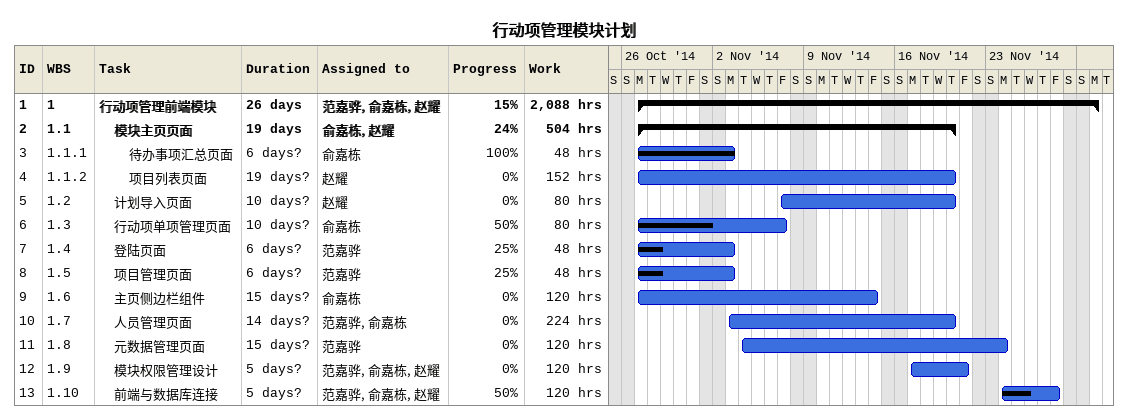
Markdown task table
行动项管理模块计划

| ID | WBS | Task | Duration | Start | Finish | Resources | % complete | Work (h) |
|---|---|---|---|---|---|---|---|---|
| 1 | 1 | **行动项管理前端模块** | 26d | 2014-10-27 | 2014-12-01 | 范嘉骅, 俞嘉栋, 赵耀 | 15 | 2088 |
| 2 | 1.1 | **模块主页页面** | 19d | 2014-10-27 | 2014-11-20 | 俞嘉栋, 赵耀 | 24 | 504 |
| 3 | 1.1.1 | 待办事项汇总页面 | 6d? | 2014-10-27 | 2014-11-03 | 俞嘉栋 | 100 | 48 |
| 4 | 1.1.2 | 项目列表页面 | 19d? | 2014-10-27 | 2014-11-20 | 赵耀 | 0 | 152 |
| 5 | 1.2 | 计划导入页面 | 10d? | 2014-11-07 | 2014-11-20 | 赵耀 | 0 | 80 |
| 6 | 1.3 | 行动项单项管理页面 | 10d? | 2014-10-27 | 2014-11-07 | 俞嘉栋 | 50 | 80 |
| 7 | 1.4 | 登陆页面 | 6d? | 2014-10-27 | 2014-11-03 | 范嘉骅 | 25 | 48 |
| 8 | 1.5 | 项目管理页面 | 6d? | 2014-10-27 | 2014-11-03 | 范嘉骅 | 25 | 48 |
| 9 | 1.6 | 主页侧边栏组件 | 15d? | 2014-10-27 | 2014-11-14 | 俞嘉栋 | 0 | 120 |
| 10 | 1.7 | 人员管理页面 | 14d? | 2014-11-03 | 2014-11-20 | 范嘉骅, 俞嘉栋 | 0 | 224 |
| 11 | 1.8 | 元数据管理页面 | 15d? | 2014-11-04 | 2014-11-24 | 范嘉骅 | 0 | 120 |
| 12 | 1.9 | 模块权限管理设计 | 5d? | 2014-11-17 | 2014-11-21 | 范嘉骅, 俞嘉栋, 赵耀 | 0 | 120 |
| 13 | 1.10 | 前端与数据库连接 | 5d? | 2014-11-24 | 2014-11-28 | 范嘉骅, 俞嘉栋, 赵耀 | 50 | 120 |
